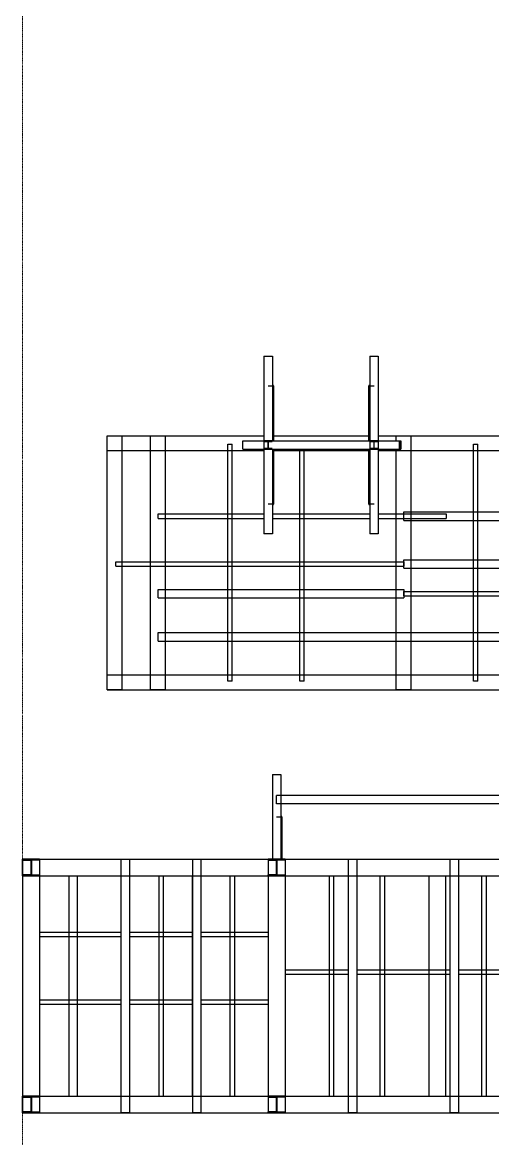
# Model space of a CAD drawing. Header units: inches. Extents: x 9 to 553326, y 5 to 186380.
# Drawn here: x 162965 to 168517, y 87517 to 100703 of the extents above; entities that cross this region are included whole.
import ezdxf

# ---------------------------------------------------------------- set-up
doc = ezdxf.new("R2010")
doc.units = ezdxf.units.IN
doc.header["$MEASUREMENT"] = 0
doc.linetypes.add('DIVIDE2', pattern=[0.625, 0.25, -0.125, 0, -0.125, 0, -0.125])
doc.layers.add('CABLEROUTEALL-EMBED 1_DWG$0$DwgTemplate', color=7, linetype='Continuous')
doc.layers.add('Layout', color=6, linetype='Continuous', lineweight=20)

msp = doc.modelspace()

# ---------------------------------------------------------------- linework, layer by layer
at = {"layer": 'CABLEROUTEALL-EMBED 1_DWG$0$DwgTemplate', "color": 252, "linetype": 'Continuous'}
for p, q in [((165817, 96761), (165817, 94661)), ((165817, 96761), (165917, 96761)), ((165917, 96761), (165917, 95761)), ((167067, 96761), (167167, 96761)), ((167067, 96761), (167067, 94661)), ((167167, 96761), (167167, 94661)), ((165867, 96411), (165930, 96411)), ((165930, 96414), (165917, 96414)), ((165930, 96411), (165930, 96414)), ((165930, 96411), (165930, 95761)), ((167067, 96414), (167054, 96414)), ((167054, 96414), (167054, 96411)), ((167054, 96411), (167117, 96411)), ((167054, 95761), (167054, 96411)), ((163967, 95820), (165817, 95820)), ((163967, 95645), (163967, 95820)), ((163967, 95820), (164142, 95820)), ((163967, 92820), (163967, 95820)), ((164142, 92820), (164142, 95820)), ((164479, 92820), (164479, 95820)), ((164479, 95820), (164654, 95820)), ((164654, 92820), (164654, 95820)), ((165567, 95661), (165567, 95761)), ((165567, 95761), (165817, 95761)), ((165914, 95761), (165817, 95761)), ((165817, 95761), (165817, 95753)), ((165817, 95753), (165864, 95753)), ((165864, 95753), (165864, 95669)), ((165870, 95753), (165914, 95753)), ((165870, 95669), (165870, 95753)), ((165914, 95761), (167067, 95761)), ((165930, 95820), (167054, 95820)), ((167067, 95761), (167067, 95753)), ((167167, 95761), (167067, 95761)), ((167067, 95753), (167114, 95753)), ((167114, 95753), (167114, 95669)), ((167120, 95753), (167167, 95753)), ((167120, 95669), (167120, 95753)), ((167167, 95820), (173666, 95820)), ((167167, 95761), (167417, 95761)), ((167167, 95753), (167167, 95761)), ((167379, 95761), (167379, 95820)), ((167379, 95820), (167554, 95820)), ((167417, 95761), (167417, 95661)), ((167418, 95761), (167417, 95761)), ((167418, 95761), (167433, 95761)), ((167418, 95714), (167418, 95761)), ((167433, 95761), (167433, 95714)), ((167434, 95761), (167433, 95761)), ((167434, 95661), (167434, 95761)), ((167554, 92820), (167554, 95820)), ((163967, 95645), (165817, 95645)), ((165390, 92920), (165390, 95720)), ((165390, 95720), (165443, 95720)), ((165443, 92920), (165443, 95720)), ((165567, 95661), (165817, 95661)), ((165864, 95669), (165817, 95669)), ((165817, 95669), (165817, 95661)), ((165817, 95661), (165914, 95661)), ((165914, 95669), (165870, 95669)), ((165914, 95661), (167067, 95661)), ((165917, 95661), (165917, 94661)), ((165930, 95661), (165930, 95011)), ((165930, 95645), (167054, 95645)), ((166240, 92920), (166240, 95661)), ((166293, 92920), (166293, 95661)), ((167054, 95011), (167054, 95661)), ((167114, 95669), (167067, 95669)), ((167067, 95669), (167067, 95661)), ((167067, 95661), (167167, 95661)), ((167167, 95669), (167120, 95669)), ((167167, 95661), (167167, 95669)), ((167167, 95661), (167417, 95661)), ((167167, 95645), (169715, 95645)), ((167379, 92820), (167379, 95661)), ((167417, 95661), (167418, 95661)), ((167433, 95714), (167418, 95714)), ((167418, 95708), (167433, 95708)), ((167418, 95661), (167418, 95708)), ((167418, 95661), (167433, 95661)), ((167433, 95708), (167433, 95661)), ((167433, 95661), (167434, 95661)), ((168290, 92920), (168290, 95720)), ((168290, 95720), (168343, 95720)), ((168343, 92920), (168343, 95720)), ((165930, 95011), (165867, 95011)), ((165917, 95007), (165930, 95007)), ((165930, 95007), (165930, 95011)), ((167117, 95011), (167054, 95011)), ((167054, 95011), (167054, 95007)), ((167054, 95007), (167067, 95007)), ((164567, 94843), (164567, 94896)), ((164567, 94896), (165817, 94896)), ((164567, 94843), (165817, 94843)), ((165917, 94896), (167067, 94896)), ((165917, 94843), (167067, 94843)), ((167167, 94896), (167970, 94896)), ((167167, 94843), (167970, 94843)), ((167467, 94820), (167467, 94920)), ((167467, 94920), (169715, 94920)), ((167467, 94820), (169715, 94820)), ((167970, 94896), (167970, 94843)), ((165917, 94661), (165817, 94661)), ((167167, 94661), (167067, 94661)), ((164067, 94278), (164067, 94331)), ((164067, 94331), (167467, 94331)), ((167467, 94255), (167467, 94355)), ((167467, 94355), (169941, 94355)), ((167467, 94331), (167467, 94278)), ((164067, 94278), (167467, 94278)), ((167467, 94255), (169941, 94255)), ((164567, 94005), (167467, 94005)), ((164567, 93905), (164567, 94005)), ((164567, 93905), (167467, 93905)), ((167467, 94005), (167467, 93905)), ((167467, 93981), (169941, 93981)), ((167467, 93928), (167467, 93981)), ((167467, 93928), (169941, 93928)), ((164567, 93395), (164567, 93495)), ((164567, 93495), (171966, 93495)), ((164567, 93395), (171966, 93395)), ((163967, 92820), (163967, 92995)), ((163967, 92995), (173666, 92995)), ((165443, 92920), (165390, 92920)), ((166293, 92920), (166240, 92920)), ((168343, 92920), (168290, 92920)), ((163967, 92820), (173666, 92820)), ((164142, 92820), (163967, 92820)), ((164654, 92820), (164479, 92820)), ((167554, 92820), (167379, 92820)), ((165917, 91820), (166017, 91820)), ((165917, 91820), (165917, 90819)), ((166017, 91820), (166017, 90819)), ((168966, 91570), (165967, 91570)), ((165967, 91470), (165967, 91570)), ((168966, 91470), (165967, 91470)), ((165967, 91320), (166030, 91320)), ((166030, 91324), (166017, 91324)), ((166030, 91320), (166030, 91324)), ((166030, 91320), (166030, 90820)), ((163167, 90820), (162967, 90820)), ((162967, 90820), (174966, 90820)), ((162967, 90820), (162967, 87820)), ((162967, 90820), (163167, 90820)), ((162967, 90808), (163063, 90808)), ((163063, 90808), (163063, 90632)), ((163167, 90808), (163071, 90808)), ((163071, 90808), (163071, 90632)), ((163167, 90808), (163167, 90820)), ((163167, 90820), (163167, 87820)), ((164132, 90820), (164232, 90820)), ((164132, 87820), (164132, 90820)), ((164232, 87820), (164232, 90820)), ((164977, 90820), (165077, 90820)), ((164977, 87820), (164977, 90820)), ((165077, 87820), (165077, 90820)), ((165867, 90820), (165867, 90808)), ((166067, 90820), (165867, 90820)), ((165867, 90820), (165867, 87820)), ((165867, 90820), (166067, 90820)), ((165867, 90808), (165963, 90808)), ((166017, 90819), (165917, 90819)), ((165963, 90808), (165963, 90632)), ((166067, 90808), (165971, 90808)), ((165971, 90808), (165971, 90632)), ((166030, 90820), (166017, 90820)), ((166067, 90808), (166067, 90820)), ((166067, 90820), (166067, 87820)), ((166817, 90820), (166917, 90820)), ((166817, 87820), (166817, 90820)), ((166917, 87820), (166917, 90820)), ((168016, 90820), (168116, 90820)), ((168016, 87820), (168016, 90820)), ((168116, 87820), (168116, 90820)), ((163063, 90632), (162967, 90632)), ((163167, 90620), (162967, 90620)), ((162967, 90620), (174966, 90620)), ((163071, 90632), (163167, 90632)), ((163167, 90632), (163167, 90620)), ((163517, 88020), (163517, 90620)), ((163617, 88020), (163617, 90620)), ((164580, 88020), (164580, 90620)), ((164633, 88020), (164633, 90620)), ((164972, 88020), (164972, 90620)), ((165420, 88020), (165420, 90620)), ((165473, 88020), (165473, 90620)), ((165867, 90620), (165867, 90632)), ((165963, 90632), (165867, 90632)), ((166067, 90620), (165867, 90620)), ((165971, 90632), (166067, 90632)), ((166067, 90632), (166067, 90620)), ((166590, 88020), (166590, 90620)), ((166643, 88020), (166643, 90620)), ((167190, 88020), (167190, 90620)), ((167243, 88020), (167243, 90620)), ((167767, 88020), (167767, 90620)), ((167966, 88020), (167966, 90620)), ((168390, 88020), (168390, 90620)), ((168443, 88020), (168443, 90620)), ((163167, 89957), (164132, 89957)), ((164232, 89957), (164977, 89957)), ((165077, 89957), (165867, 89957)), ((163167, 89904), (164132, 89904)), ((164232, 89904), (164977, 89904)), ((165077, 89904), (165867, 89904)), ((166067, 89512), (166817, 89512)), ((166067, 89459), (166817, 89459)), ((166917, 89512), (168016, 89512)), ((166917, 89459), (168016, 89459)), ((168116, 89512), (168866, 89512)), ((168116, 89459), (168866, 89459)), ((163167, 89157), (164132, 89157)), ((164232, 89157), (164977, 89157)), ((165077, 89157), (165867, 89157)), ((163167, 89104), (164132, 89104)), ((164232, 89104), (164977, 89104)), ((165077, 89104), (165867, 89104)), ((162967, 88020), (174966, 88020)), ((163167, 88020), (162967, 88020)), ((162967, 88008), (163063, 88008)), ((163063, 88008), (163063, 87832)), ((163071, 88008), (163071, 87832)), ((163167, 88008), (163071, 88008)), ((163167, 88008), (163167, 88020)), ((166067, 88020), (165867, 88020)), ((165867, 88020), (165867, 88008)), ((165867, 88008), (165963, 88008)), ((165963, 88008), (165963, 87832)), ((165971, 88008), (165971, 87832)), ((166067, 88008), (165971, 88008)), ((166067, 88008), (166067, 88020)), ((163063, 87832), (162967, 87832)), ((163071, 87832), (163167, 87832)), ((163167, 87832), (163167, 87820)), ((165867, 87820), (165867, 87832)), ((165963, 87832), (165867, 87832)), ((165971, 87832), (166067, 87832)), ((166067, 87832), (166067, 87820)), ((163167, 87820), (162967, 87820)), ((162967, 87820), (174966, 87820)), ((163167, 87820), (162967, 87820)), ((164232, 87820), (164132, 87820)), ((165077, 87820), (164977, 87820)), ((166067, 87820), (165867, 87820)), ((166067, 87820), (165867, 87820)), ((166917, 87820), (166817, 87820)), ((168116, 87820), (168016, 87820))]:
    msp.add_line(p, q, dxfattribs=at)
at = {"layer": 'CABLEROUTEALL-EMBED 1_DWG$0$DwgTemplate', "color": 9, "linetype": 'Continuous'}
for p, q in [((162967, 90820), (162967, 90808)), ((162967, 90620), (162967, 90820)), ((162967, 90620), (162967, 90632)), ((162967, 87820), (162967, 88020)), ((162967, 88020), (162967, 88008)), ((162967, 87820), (162967, 87832))]:
    msp.add_line(p, q, dxfattribs=at)
at = {"layer": 'Layout', "linetype": 'DIVIDE2', "ltscale": 10}
msp.add_line((162965, 73708), (162965, 123708), dxfattribs=at)

doc.saveas('drawing.dxf')
